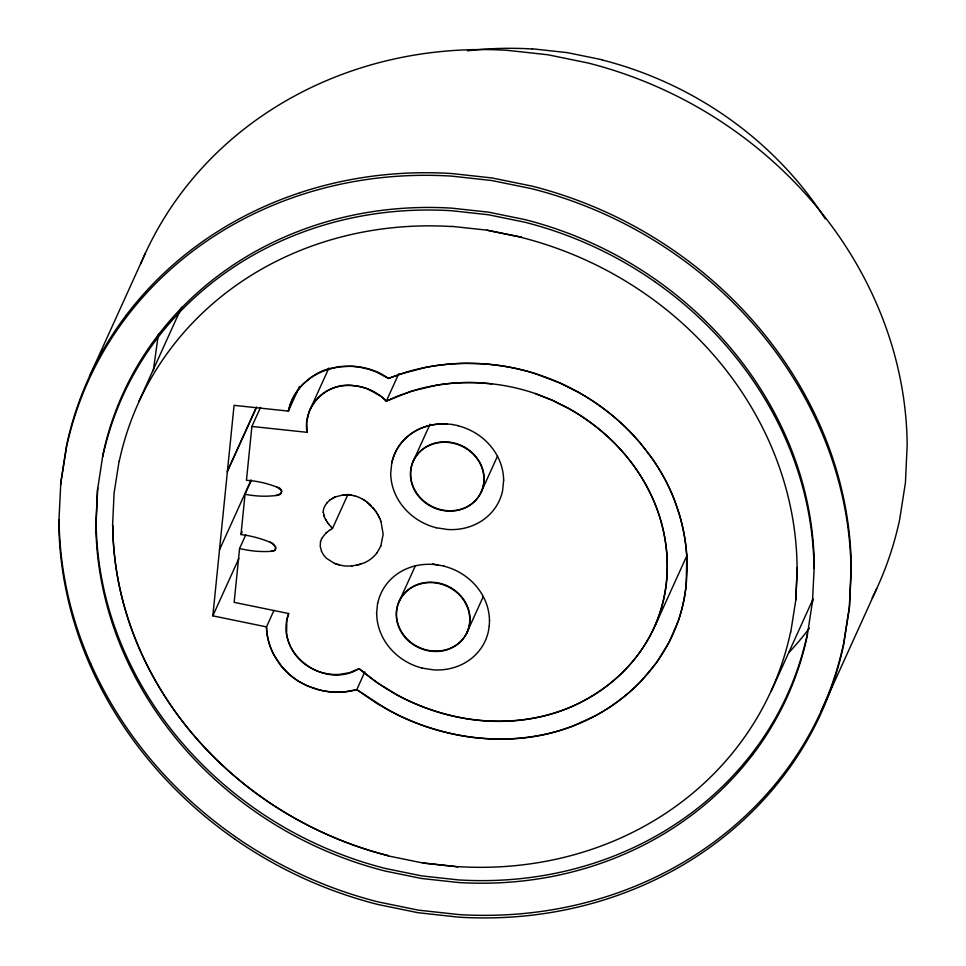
<?xml version="1.0" encoding="UTF-8"?>
<svg xmlns="http://www.w3.org/2000/svg" width="966" height="966" viewBox="0 0 966 966"><rect width="100%" height="100%" fill="white"/><g stroke="black" fill="none" stroke-linecap="round" stroke-linejoin="round"><path stroke-width="1.45" d="M97.711 487.975L96.141 522.147A362.057 328.138 24.4 0 0 124.976 652.811A367.008 332.618 24.4 0 0 255.519 809.073A362.057 328.138 24.4 0 0 385.398 868.47L421.731 875.908L458.403 879.905A362.069 328.138 24.4 0 0 596.034 862.493A366.995 332.618 24.4 0 0 753.528 751.379A362.057 328.138 24.4 0 0 807.431 633.696M112.563 525.794L114.085 493.107L119.108 461.036M153.304 370.751L158.388 334.127M376.547 613.639L377.646 602.929M489.267 625.896L489.533 620.474M503.684 480.138L502.586 490.849A57.26 51.898 24.4 0 1 447.717 529.501L436.197 527.762M795.779 600.067L797.288 567.44L795.803 600.019L790.756 632.15M812.418 602.675L814.266 565.931A362.057 328.138 24.4 0 0 785.418 435.268A367.008 332.618 24.4 0 0 654.876 279.005A362.057 328.138 24.4 0 0 524.997 219.608L488.663 212.17L451.991 208.173A362.057 328.138 24.4 0 0 314.361 225.585A367.008 332.63 24.4 0 0 156.866 336.711A362.057 328.138 24.4 0 0 102.964 454.382L97.433 490.547L95.863 524.719A362.057 328.138 24.4 0 0 124.699 655.383A367.008 332.618 24.4 0 0 255.241 811.657A362.057 328.138 24.4 0 0 385.12 871.042L421.454 878.48L458.125 882.489A362.069 328.138 24.4 0 0 595.756 865.065A366.995 332.618 24.4 0 0 753.251 753.951M273.933 610.464L266.507 626.849A68.924 62.464 24.4 0 0 279.403 663.594C296.574 687.152 328.911 697.452 356.78 689.639L387.04 709.358A220.731 200.047 24.4 0 0 454.322 734.245C477.385 739.002 501.173 740.391 524.598 737.843A196.581 178.167 24.4 0 0 560.365 730.417L572.053 726.408L594.319 716.301A213.148 193.176 24.4 0 0 633.418 688.577C653.414 670.03 669.269 646.87 678.241 621.041A196.46 178.058 24.4 0 0 686.234 584.261L686.766 556.38A207.775 188.31 24.4 0 0 679.352 514.564L674.763 500.992A197.873 179.338 24.4 0 0 652.014 458.27L639.939 442.597A209.236 189.638 24.4 0 0 550.415 378.962L540.827 375.412A207.195 187.79 24.4 0 0 479.377 363.639L465.805 363.361A216.444 196.158 24.4 0 0 425.885 367.382L400.504 373.999L388.38 378.455L377.054 372.333A70.168 63.587 24.4 0 0 352.24 366.319L339.621 366.561L327.438 369.097A61.607 55.835 24.4 0 0 317.114 373.48L311.173 377.223L303.252 384.033A70.554 63.937 24.4 0 0 290.355 404.428L288.339 411.105L234.074 405.346L227.324 472.096M686.246 584.261L687.08 570.351A206.712 187.344 24.4 0 0 674.775 500.943C664.451 473.34 647.123 448.804 626.318 428.095A210.322 190.616 24.4 0 0 577.994 392.063L559.809 382.947L534.995 373.564M219.511 549.799L251.124 479.921M686.21 584.309A196.533 178.118 24.4 0 1 678.229 621.09L669.027 642.414L656.808 662.229L641.822 680.318A212.725 192.802 24.4 0 1 583.355 721.747C546.72 738.133 505.532 742.504 466.01 736.442A220.779 200.095 24.4 0 1 397.714 714.937L376.607 703.333L356.78 689.639L344.56 691.885A70.506 63.901 24.4 0 1 319.287 689.917L307.079 685.763L299.436 681.803A62.85 56.97 24.4 0 1 289.438 674.485L281.649 666.54L273.62 654.356A69.323 62.826 24.4 0 1 266.483 626.898L212.846 615.849L227.433 471.227L256.545 407.06L227.445 471.227M245.787 534.814L239.58 548.495L234.146 602.349L288.689 613.543C273.644 652.787 324.322 690.376 359.05 668.665C373.975 681.018 389.986 692.115 407.592 700.29A201.894 182.972 24.4 0 0 451.472 715.709C495.353 726.263 543.303 722.471 583.404 700.966A191.86 173.88 24.4 0 0 618.687 676.091C634.239 661.71 647.015 644.286 655.491 624.845L687.152 555.064M239.58 548.483A96.54 87.495 24.4 0 0 270.939 551.345L274.61 550.439A3.417 3.103 24.4 0 0 275.225 549.883L275.66 547.167L272.388 543.52A13.234 11.99 24.4 0 0 270.395 542.361L269.719 542.059A104.413 94.632 24.4 0 0 240.981 534.548L245.062 494.194M260.579 407.302L251.885 426.453L246.451 480.307A91.71 83.112 24.4 0 1 277.23 487.238C282.591 487.77 283.159 494.99 277.496 495.244A13.91 12.606 24.4 0 1 275.89 495.534A92.253 83.607 24.4 0 1 245.038 494.23L251.245 480.549M60.568 484.775L66.376 447.717A399.393 361.972 24.4 0 1 125.822 317.899A404.839 366.911 24.4 0 1 299.569 195.337A399.393 361.972 24.4 0 1 451.388 176.102L491.839 180.533L531.916 188.744A399.405 361.984 24.4 0 1 675.198 254.239A404.851 366.923 24.4 0 1 819.18 426.634A399.381 361.96 24.4 0 1 851.022 570.761L849.283 608.459L843.475 645.517A399.393 361.972 24.4 0 1 784.03 775.336A404.863 366.923 24.4 0 1 610.27 897.897A399.393 361.972 24.4 0 1 458.452 917.132L418 912.701L377.923 904.49A399.381 361.96 24.4 0 1 234.641 838.995M391.798 462.593L390.699 473.304A57.26 51.898 24.4 0 0 436.209 527.738M489.279 625.847L488.434 631.184A57.26 51.898 24.4 0 1 433.541 669.873L422.045 668.098M812.696 600.103L807.153 636.268A362.057 328.138 24.4 0 1 753.263 753.951M320.531 541.6L320.229 546.406L321.485 551.163M320.507 541.636L321.702 538.46M380.809 546.032L383.176 534.258L380.966 521.386M288.665 613.579L286.805 620.051L286.6 633.599A50.16 45.462 24.4 0 0 290.718 647.003C296.985 660.358 309.917 669.885 324.19 673.145A50.16 45.462 24.4 0 0 338.752 674.473L349.366 672.747L359.062 668.629L377.356 682.865L397.207 694.977A201.544 182.659 24.4 0 0 462.835 718.04C499.953 724.597 538.992 721.204 573.562 705.76A191.497 173.554 24.4 0 0 626.318 668.569C652.424 641.098 667.88 603.726 667.277 565.714A186.414 168.953 24.4 0 0 659.174 515.264C650.975 489.991 636.823 466.82 618.663 447.475A191.353 173.421 24.4 0 0 568.588 408.461L552.226 400.238L535.176 393.512A186.74 169.243 24.4 0 0 491.948 383.864L478.17 382.729A195.168 176.875 24.4 0 0 437.2 385.084L410.985 391.266L386.315 401.144C368.36 381.968 332.944 378.793 315.677 400.516A50.039 45.354 24.4 0 0 308.975 412.228L306.693 422.094L307.043 432.357M655.491 624.845C663.4 606.165 667.132 585.927 667.289 565.678A186.281 168.833 24.4 0 0 659.15 515.301C649.997 487.106 633.418 461.724 612.347 440.991A191.715 173.759 24.4 0 0 568.612 408.413L552.238 400.202L535.2 393.476M89.572 376.233L145.443 253.068M138.899 401.421L181.632 307.212M299.496 386.521L288.339 411.105C297.516 367.418 354.607 353.87 388.404 378.406L406.746 372.007A214.935 194.794 24.4 0 1 479.377 363.614A208.028 188.539 24.4 0 1 534.995 373.54M240.981 534.548L242.225 531.819M212.858 615.801L238.88 558.457M310.279 409.113L328.899 368.058M386.315 401.144L398.729 373.782M329.515 530.334L332.521 528.438L348.014 494.266M413.291 461.12L430.015 424.243M356.804 689.591L364.846 671.841M398.632 602.651L415.428 565.641M481.466 491.501L497.575 455.988M466.518 633.503A37.324 33.822 24.4 0 0 430.051 582.196A37.324 33.822 24.4 0 0 403.1 634.239A37.324 33.822 24.4 0 0 466.518 633.503L483.302 596.493M770.989 691.716L813.106 598.872M820.834 711.845L876.705 588.668M380.833 545.995L376.994 552.818M321.678 538.497L325.856 533.184M326.87 502.96L329.744 500.122M325.844 533.22L326.725 532.411M326.713 532.447L329.527 530.298M329.732 500.159L334.96 497.031L343.063 494.954A30.586 27.724 24.4 0 1 351.733 495.232L353.882 495.667M331.362 498.987L334.936 497.067M356.502 565.351L364.689 562.683A36.732 33.291 24.4 0 0 377.006 552.781M360.753 564.216L351.986 565.967M275.902 495.498L280.816 493.662L281.794 491.235A3.152 2.862 24.4 0 0 281.444 490.233L277.23 487.238M270.963 551.308L274.392 550.548L275.793 548.797L275.419 546.575L273.632 544.426A12.908 11.701 24.4 0 0 269.743 542.023M351.998 565.931L347.217 566.076A36.153 32.772 24.4 0 1 342 565.533L334.393 563.383M251.885 426.453L307.055 432.321C302.08 406.094 327.498 381.522 353.496 385.603A50.039 45.354 24.4 0 1 367.889 389.032L380.845 396.193L386.328 401.107L398.427 395.734L417.397 389.419A194.142 175.957 24.4 0 1 491.948 383.864M532.363 48.807L567.368 52.647L602.06 59.747M451.822 226.358L486.852 230.137L521.543 237.238L486.84 230.186M446.678 423.905L452.462 424.497M438.31 564.832L432.539 564.204L444.034 566.004M423.036 862.988L458.053 866.816L423.011 863.036L388.32 855.936M452.45 424.533L458.186 425.668M338.136 564.663L339.416 565.001M353.87 495.703L356.007 496.246M335.625 563.83L336.88 564.277M355.983 496.283L359.135 497.418M334.405 563.347L326.689 558.457A21.143 19.163 24.4 0 1 322.016 552.31L321.509 551.127M359.123 497.454L362.178 498.951M362.202 498.915L366.005 501.366M364.146 500.062L365.1 500.69M366.029 501.33L374.651 509.831M366.935 502.006L368.674 503.467M369.531 504.18L371.161 505.749M332.497 528.474L330.77 526.518M330.758 526.555L328.259 523.5M372.695 507.392L373.371 508.176M329.056 524.562L327.486 522.461M374.023 508.973L378.02 514.987M375.279 510.616L375.871 511.461M326.75 521.399L327.462 522.497M326.737 521.435L324.383 517.015M376.994 513.188L377.525 514.057M325.421 519.273L326.049 520.36M378.044 514.95L379.831 518.621M378.986 516.75L379.433 517.667M379.855 518.585L380.942 521.423M323.344 512.391L324.371 517.052M323.67 514.733L323.984 515.88M126.099 315.314A399.393 361.972 24.4 0 0 66.642 445.133L60.846 482.191L58.841 522.473A399.405 361.984 24.4 0 0 90.647 666.6A404.851 366.911 24.4 0 0 234.653 838.983M126.111 315.327A404.839 366.911 24.4 0 1 299.846 192.765M299.834 192.753A399.393 361.972 24.4 0 1 451.665 173.53L492.117 177.961L532.194 186.16A399.405 361.984 24.4 0 1 675.476 251.667A404.851 366.923 24.4 0 1 819.458 424.062M819.47 424.05A399.381 361.96 24.4 0 1 851.3 568.189L849.561 605.887L843.753 642.945A399.393 361.972 24.4 0 1 784.307 772.764A404.863 366.923 24.4 0 1 610.548 895.313A399.393 361.972 24.4 0 1 458.729 914.56L418.278 910.129L378.201 901.918A399.381 361.96 24.4 0 1 234.919 836.423M234.931 836.411A404.851 366.911 24.4 0 1 90.949 664.016M90.925 664.028A399.405 361.984 24.4 0 1 59.107 519.889M140.613 264.068A399.393 361.972 24.4 0 1 181.97 192.149A404.839 366.911 24.4 0 1 355.717 69.588A399.393 361.972 24.4 0 1 507.536 50.353L547.988 54.784L588.065 62.995A399.405 361.984 24.4 0 1 731.347 128.49A404.851 366.923 24.4 0 1 875.329 300.885A399.381 361.96 24.4 0 1 907.171 445.012L905.432 482.71L899.624 519.768A399.393 361.972 24.4 0 1 872.201 598.039M809.399 628.202A366.995 332.618 24.4 0 1 788.715 652.75M790.586 632.042A347.108 314.59 24.4 0 1 458.053 866.635M388.38 855.707A347.108 314.59 24.4 0 1 112.781 525.758M119.277 461.132A347.108 314.59 24.4 0 1 451.822 226.551M521.483 237.467A347.108 314.59 24.4 0 1 797.083 567.428M467.496 50.812A347.108 314.59 24.4 0 1 532.363 49M602.023 59.928A347.108 314.59 24.4 0 1 825.266 218.896M391.798 462.75A57.26 51.898 24.4 0 1 446.666 424.038M391.93 462.726A57.26 51.898 24.4 0 1 446.799 424.026M458.174 425.813A57.26 51.898 24.4 0 1 503.636 480.247M323.127 512.366A17.46 15.818 24.4 0 1 326.991 503.008M343.051 494.99A30.586 27.724 24.4 0 1 351.709 495.268M422.166 668.086A57.26 51.898 24.4 0 1 376.704 613.651M377.766 603.098A57.26 51.898 24.4 0 1 432.623 564.398M443.998 566.185A57.26 51.898 24.4 0 1 489.472 620.619M102.686 456.954A362.057 328.138 24.4 0 1 156.577 339.271A367.008 332.63 24.4 0 1 314.083 228.181A362.057 328.138 24.4 0 1 451.714 210.733L488.385 214.754L524.719 222.192A362.057 328.138 24.4 0 1 654.61 281.565M654.598 281.577A367.008 332.618 24.4 0 1 785.129 437.852A362.057 328.138 24.4 0 1 813.988 568.503M388.368 855.755A347.108 314.59 24.4 0 1 112.756 525.806M416.261 492.431A37.324 33.822 24.4 0 0 479.873 494.604A37.324 33.822 24.4 0 0 446.002 441.885A37.324 33.822 24.4 0 0 416.261 492.431M416.092 492.829A37.324 33.822 24.4 0 0 479.691 495.003A37.324 33.822 24.4 0 0 445.821 442.271A37.324 33.822 24.4 0 0 416.092 492.829M402.931 634.626A37.324 33.822 24.4 0 0 466.337 633.889A37.324 33.822 24.4 0 0 429.882 582.595A37.324 33.822 24.4 0 0 402.931 634.626"/></g></svg>
